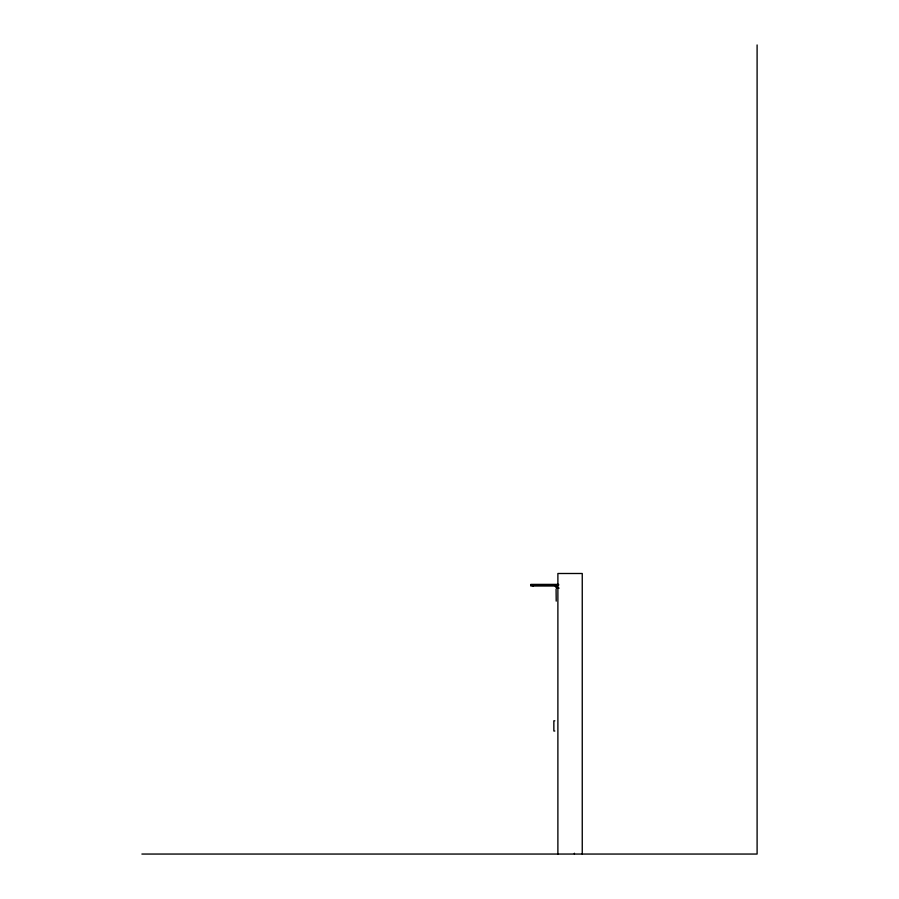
<?xml version="1.0" encoding="UTF-8"?>
<svg xmlns="http://www.w3.org/2000/svg" width="899" height="899" viewBox="0 0 899 899"><rect width="100%" height="100%" fill="white"/><g stroke="black" fill="none" stroke-linecap="round" stroke-linejoin="round"><path stroke-width="1.35" d="M530.747 584.395L558.695 584.395M530.747 585.193L558.695 585.193M530.781 586.002L555.852 586.002L557.189 588.115M559.144 588.115L556.571 588.115L555.222 586.002M554.807 720.818L553.851 720.818L553.851 731.011L554.807 731.011M141.896 854.05L757.104 854.05L757.104 44.95M556.436 585.193L557.661 587.137L555.807 585.193M556.211 601.128L556.076 589.103M582.249 854.05L582.249 573.495L557.886 573.495L557.886 854.05M574.394 853.241L574.394 854.05M533.073 585.193L533.073 586.002"/></g></svg>
